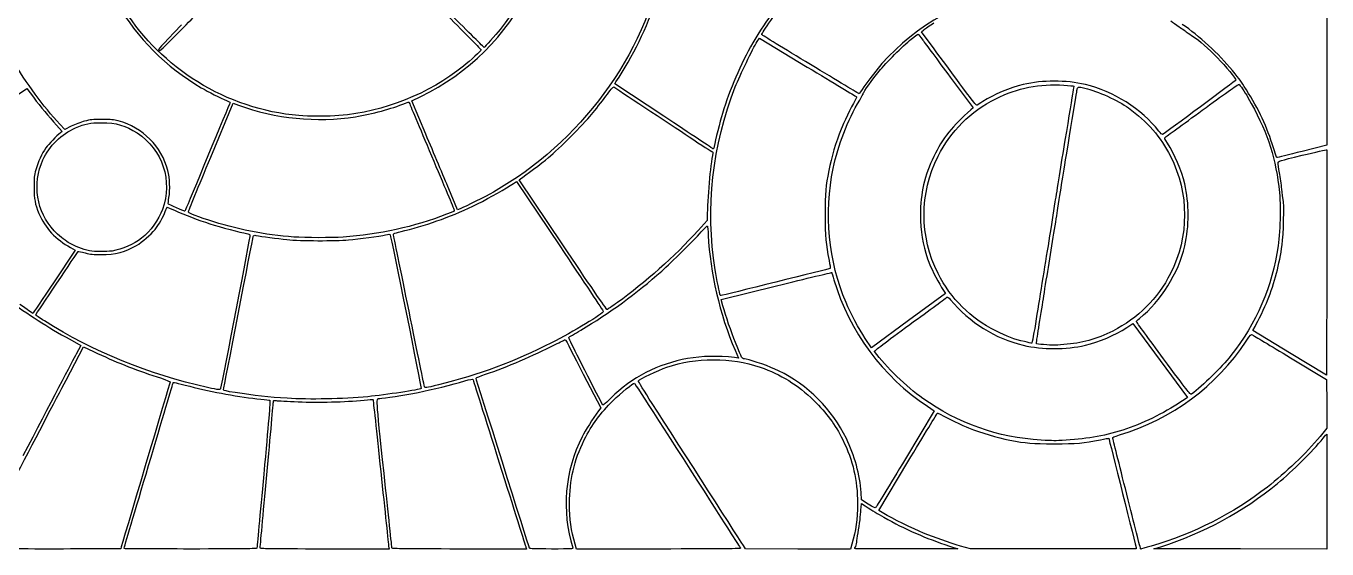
# Model space of a CAD drawing. Extents: x -1349 to 2651, y -893 to 1107.
# Drawn here: x 693 to 2651, y -893 to -104 of the extents above; entities that cross this region are included whole.
import ezdxf

# ---------------------------------------------------------------- set-up
doc = ezdxf.new("R2010")
doc.units = 0
doc.layers.add('Calque_1', color=7, linetype='CONTINUOUS')

msp = doc.modelspace()

# ---------------------------------------------------------------- linework, layer by layer
at = {"layer": 'Calque_1', "color": 7}
for p, q in [((2651.42864, -66.603116), (2651.42864, -175.372316)), ((2041.03392, -113.251756), (2044.73432, -110.052956)), ((2047.93128, -122.661516), (2041.03392, -113.251756)), ((1793.67264, -127.951116), (1796.92864, -122.830716)), ((1796.92864, -122.830716), (1868.92864, -166.251996)), ((1873.92864, -162.515836), (1873.92864, -162.515836)), ((2651.42864, -175.372316), (2651.42864, -284.141516)), ((1579.25376, -191.487196), (1581.04616, -188.779356)), ((1653.09128, -240.507596), (1579.25376, -191.487196)), ((2084.27704, -181.497996), (2118.71704, -227.924556)), ((680.107344, -208.297436), (694.286136, -198.554716)), ((694.286136, -198.554716), (704.17184, -211.813116)), ((1273.61984, -217.147036), (1287.48472, -210.440716)), ((971.09072, -301.936636), (1004.67736, -220.801916)), ((1004.67736, -220.801916), (1012.80304, -223.785516)), ((1294.82784, -267.609196), (1273.61984, -217.147036)), ((2118.71704, -227.924556), (2115.32288, -230.853196)), ((738.64944, -253.748156), (747.430344, -263.424956)), ((751.281936, -260.194636), (743.679736, -252.133036)), ((1103.42864, -239.472556), (1103.42864, -239.472636)), ((1653.09128, -240.507596), (1653.09128, -240.507596)), ((747.430344, -263.424956), (744.679544, -265.547836)), ((761.124136, -255.384156), (751.281936, -260.194636)), ((2398.37272, -262.763836), (2398.37272, -262.763836)), ((2651.42864, -284.141516), (2614.17864, -293.359916)), ((2574.95632, -300.821436), (2574.95632, -300.821436)), ((1342.61712, -381.390636), (1329.32656, -349.731036)), ((1329.32656, -349.731036), (1329.32656, -349.731036)), ((1426.65792, -341.757596), (1431.18184, -338.645116)), ((1431.18184, -338.645116), (1496.42824, -435.858316)), ((1435.14712, -336.170316), (1437.49256, -334.620796)), ((1500.97512, -434.314156), (1435.14712, -336.170316)), ((919.42864, -378.448236), (919.42864, -378.448236)), ((1346.27288, -379.885036), (1342.61712, -381.390636)), ((1718.42904, -397.436156), (1704.56168, -412.753836)), ((1718.45064, -392.253836), (1718.42904, -397.436156)), ((1095.92864, -422.438236), (1095.92864, -422.438236)), ((767.15844, -441.992236), (735.288344, -489.781836)), ((759.89644, -438.154156), (767.15844, -441.992236)), ((788.42864, -443.067356), (788.42864, -443.067356)), ((1500.97552, -434.314156), (1500.97512, -434.314156)), ((2651.18152, -460.835996), (2650.92864, -630.428156)), ((1739.60272, -516.695916), (1822.65416, -496.105516)), ((2077.30192, -507.434636), (2021.45888, -548.389196)), ((2071.25704, -498.253036), (2077.30192, -507.434636)), ((1738.07456, -509.807436), (1738.07456, -509.807436)), ((1742.09656, -525.883756), (1739.60272, -516.695916)), ((2021.45888, -548.389196), (1965.61584, -589.343836)), ((2349.95672, -558.843756), (2358.9848, -552.899596)), ((2358.9848, -552.899596), (2400.10872, -608.485516)), ((2539.61984, -563.352316), (2543.18016, -557.277516)), ((2595.27424, -596.890236), (2539.61984, -563.352316)), ((758.65604, -576.480716), (775.33504, -585.679996)), ((775.33504, -585.679996), (768.40784, -598.875756)), ((1965.61584, -589.343836), (1956.35192, -575.294396)), ((1956.35192, -575.294396), (1956.35192, -575.294396)), ((2195.92864, -580.089596), (2195.92864, -580.089596)), ((2224.57536, -584.492716), (2224.57536, -584.492556)), ((753.295144, -637.911996), (779.516744, -587.752636)), ((779.516744, -587.752636), (794.722736, -595.003916)), ((1765.33024, -604.835196), (1759.62944, -604.157516)), ((1760.27536, -592.953356), (1765.33024, -604.835196)), ((2405.35392, -605.892716), (2405.35392, -605.892716)), ((2650.92864, -630.428156), (2595.27424, -596.890236)), ((2595.27424, -596.890236), (2595.27424, -596.890236)), ((2596.42864, -604.321756), (2650.92864, -637.207356)), ((2400.10872, -608.485516), (2441.23264, -664.071436)), ((1531.84008, -629.071436), (1558.13648, -680.071436)), ((2650.92864, -637.207356), (2651.19096, -673.858796)), ((965.92864, -649.103436), (965.92864, -649.103436)), ((1085.92864, -665.477436), (1085.92864, -665.477436)), ((1292.95856, -648.321436), (1292.95856, -648.321436)), ((2441.23264, -664.071436), (2436.28392, -667.571436)), ((1558.13648, -680.071436), (1554.80184, -684.571436)), ((1560.64472, -674.905916), (1560.64472, -674.905916)), ((2060.27064, -684.263436), (2016.7492, -756.667436)), ((2050.04704, -677.511196), (2060.27064, -684.263436)), ((2651.19096, -673.858796), (2651.45328, -710.510396)), ((2651.45328, -710.510396), (2641.1916, -722.790956)), ((2220.92864, -728.515996), (2220.92864, -728.516556)), ((1976.54288, -834.589436), (2020.60016, -761.330396)), ((1950.70848, -818.228236), (1950.04816, -807.355836)), ((1960.81856, -824.792716), (1950.70848, -818.228236)), ((2350.01536, -809.821436), (2350.01536, -809.821436)), ((2651.42864, -806.071436), (2651.42864, -892.571436)), ((1950.02616, -829.941996), (1950.56208, -823.812636)), ((1950.56208, -823.812636), (1956.24536, -827.540156)), ((1960.81856, -824.792716), (1960.81856, -824.792716)), ((1984.23576, -839.146156), (1976.54288, -834.589436)), ((840.42864, -891.940396), (840.42864, -891.940396)), ((1045.42864, -891.077356), (1045.42864, -891.077356)), ((1239.39032, -892.571436), (1142.40952, -892.571436)), ((1238.8492, -888.321436), (1239.39032, -892.571436)), ((1243.9792, -891.321436), (1243.97928, -891.321436)), ((1446.32464, -892.571436), (1345.3452, -892.571436)), ((1445.42, -889.821436), (1446.32464, -892.571436)), ((1450.90984, -891.321436), (1450.90984, -891.321436)), ((1521.71992, -892.571436), (1519.5932, -885.321436)), ((1519.5932, -885.321436), (1519.59328, -885.321436)), ((1645.69672, -892.571436), (1521.71992, -892.571436)), ((1775.92864, -892.551436), (1774.32744, -889.807756)), ((1774.32744, -889.807756), (1774.32744, -889.815116)), ((1855.03296, -892.561036), (1775.92864, -892.551436)), ((1934.13736, -892.571436), (1855.03296, -892.561036)), ((1936.264, -885.321436), (1934.13736, -892.571436)), ((1940.42864, -892.021996), (1940.42864, -892.021756)), ((2095.92864, -892.392156), (2018.17864, -892.482156)), ((2082.92864, -888.119036), (2095.92864, -892.392156)), ((2114.92864, -892.483516), (2099.92864, -888.115196)), ((2099.92864, -888.115196), (2099.92864, -888.115356)), ((2239.67864, -892.527516), (2114.92864, -892.483516)), ((2390.92864, -892.469036), (2401.42864, -889.109836)), ((2521.17864, -892.520236), (2390.92864, -892.469036)), ((2401.42864, -889.109836), (2401.42864, -889.109756)), ((2651.42864, -892.571436), (2521.17864, -892.520236))]:
    msp.add_line(p, q, dxfattribs=at)
for points in [[(1481.50296, 79.987284), (1475.86944, 10.295204), (1449.51176, -56.456716), (1406.65368, -109.571436)], [(951.42864, -188.733756), (861.43952, -132.500716), (803.07776, -41.951596), (788.90204, 63.42858)], [(1653.83784, -4.309516), (1622.45688, -151.268796), (1528.51904, -279.137196), (1396.46232, -354.649916)], [(930.10344, -106.507916), (949.75528, -86.467836), (972.43304, -63.369596), (980.49856, -55.178636)], [(1287.48472, -210.440716), (1358.73344, -175.979116), (1416.4912, -118.584796), (1451.38568, -47.571436)], [(1844.78104, -47.578156), (1826.08976, -69.403116), (1801.30456, -104.689516), (1787.18872, -129.571436)], [(2141.17864, -58.546796), (2062.69232, -83.648316), (1998.9952, -130.530156), (1954.43672, -195.990956)], [(829.1844, -69.571436), (860.1792, -122.428956), (904.1108, -166.454636), (956.79512, -197.455516)], [(1581.04616, -188.779356), (1606.76576, -149.922236), (1627.52416, -107.258236), (1642.53424, -62.404716)], [(1800.60088, -117.564636), (1799.9128, -115.549916), (1824.15088, -80.683356), (1838.83016, -62.571436)], [(1327.20384, -88.607756), (1355.10248, -116.773356), (1378.05384, -140.138236), (1378.20696, -140.529516)], [(1382.53496, -136.571436), (1382.19744, -136.571436), (1358.97504, -113.621836), (1330.92952, -85.572316)], [(2416.50176, -96.796556), (2418.93656, -98.654556), (2424.52864, -102.589596), (2428.92864, -105.541116)], [(927.17464, -102.868556), (893.73952, -136.967596), (891.21432, -139.785756), (892.73368, -141.304956)], [(892.73368, -141.304956), (894.25288, -142.824156), (896.99272, -140.272956), (930.10344, -106.507916)], [(1406.65368, -109.571436), (1400.05856, -117.744716), (1383.24104, -136.571436), (1382.53496, -136.571436)], [(2025.57168, -124.321436), (2030.86192, -120.058956), (2035.43296, -116.571436), (2035.72944, -116.571436)], [(2035.72944, -116.571436), (2036.02608, -116.571436), (2039.32152, -120.733916), (2043.05288, -125.821436)], [(2044.73432, -110.052956), (2046.76952, -108.293596), (2053.49584, -103.706556), (2059.68168, -99.859356)], [(2428.92864, -105.541116), (2433.32864, -108.492636), (2439.42656, -112.814236), (2442.47968, -115.144716)], [(2509.04304, -171.600636), (2488.29792, -146.166716), (2458.84744, -118.945356), (2433.64384, -101.908236)], [(2442.47968, -115.144716), (2445.53264, -117.475196), (2449.80768, -120.378236), (2451.97968, -121.595756)], [(1787.18872, -129.571436), (1768.53496, -162.452636), (1752.45072, -199.893756), (1741.43784, -236.071436)], [(1760.72536, -196.071436), (1767.658, -178.513916), (1787.15936, -138.193916), (1793.67264, -127.951116)], [(1873.92864, -162.515836), (1833.77864, -138.320556), (1800.78112, -118.092556), (1800.60088, -117.564636)], [(1977.13248, -172.685916), (1987.85776, -159.509996), (2012.77048, -134.635756), (2025.57168, -124.321436)], [(2043.05288, -125.821436), (2046.78416, -130.908956), (2065.33504, -155.963436), (2084.27704, -181.497996)], [(2078.93648, -164.571436), (2065.67712, -146.696396), (2051.72488, -127.837036), (2047.93128, -122.661516)], [(2451.97968, -121.595756), (2457.80064, -124.858796), (2473.64104, -138.959036), (2486.68544, -152.488956)], [(743.679736, -252.133036), (719.407336, -226.394156), (692.44784, -189.632796), (672.864536, -155.571436)], [(1378.20696, -140.529516), (1378.49128, -141.256556), (1361.34296, -156.796636), (1351.42864, -164.796396)], [(2486.68544, -152.488956), (2498.65088, -164.899756), (2514.44528, -183.950316), (2514.40552, -185.923996)], [(1351.42864, -164.796396), (1298.98056, -207.116636), (1232.34752, -233.673196), (1163.92864, -239.524556)], [(1868.92864, -166.251996), (1908.52864, -190.133756), (1941.60368, -210.074156), (1942.42864, -210.563996)], [(1947.0816, -206.539196), (1946.9976, -206.520796), (1914.07864, -186.711036), (1873.92864, -162.515836)], [(1953.42864, -205.857436), (1953.42864, -204.227756), (1967.59752, -184.399436), (1977.13248, -172.685916)], [(2113.25768, -210.867356), (2107.64032, -203.279596), (2092.19576, -182.446396), (2078.93648, -164.571436)], [(2530.1444, -200.571436), (2520.66256, -185.725036), (2521.48832, -186.858796), (2509.04304, -171.600636)], [(1103.42864, -239.472636), (1050.63856, -234.895116), (996.24224, -216.737196), (951.42864, -188.733756)], [(2194.12504, -192.685996), (2174.30688, -197.316556), (2149.45688, -207.791196), (2133.42864, -218.270556)], [(2152.92864, -214.072316), (2185.61952, -197.679116), (2219.20384, -190.989916), (2255.36856, -193.668796)], [(2287.73224, -192.685996), (2258.1168, -185.766396), (2223.74048, -185.766396), (2194.12504, -192.685996)], [(2255.36856, -193.668796), (2263.37656, -194.262156), (2270.02912, -194.845836), (2270.15192, -194.965996)], [(2270.15192, -194.965996), (2270.27472, -195.086236), (2269.71144, -199.209116), (2268.90016, -204.127996)], [(2275.01408, -201.821436), (2275.79744, -195.703356), (2276.10632, -195.609116), (2287.11656, -198.132796)], [(2398.37272, -262.763836), (2372.40008, -229.461756), (2329.88896, -202.535916), (2287.73224, -192.685996)], [(2514.40552, -185.923996), (2514.38712, -186.807516), (2409.38464, -264.647596), (2404.00704, -267.763836)], [(2463.78784, -231.235516), (2494.09192, -209.000796), (2518.2392, -191.945196), (2519.00112, -192.237596)], [(2519.00112, -192.237596), (2520.2936, -192.733596), (2527.67712, -203.632956), (2532.45, -212.090716)], [(704.17184, -211.813116), (715.576336, -227.108396), (726.18824, -240.015596), (738.64944, -253.748156)], [(956.79512, -197.455516), (966.8672, -203.382236), (986.10952, -213.102716), (994.71008, -216.608716)], [(1544.43992, -237.571436), (1550.15928, -230.696396), (1559.75192, -218.441756), (1565.75712, -210.338716)], [(1565.75712, -210.338716), (1572.4616, -201.292236), (1577.11048, -195.873996), (1577.80216, -196.300236)], [(1577.80216, -196.300236), (1580.61584, -198.034156), (1661.29768, -251.470796), (1691.42864, -271.556716)], [(1730.52464, -472.071436), (1715.60416, -378.323196), (1725.89416, -284.284156), (1760.72536, -196.071436)], [(1942.42864, -210.563996), (1943.69864, -211.318156), (1943.41976, -212.345356), (1940.6096, -217.263036)], [(1954.43672, -195.990956), (1950.4756, -201.810236), (1947.16584, -206.556956), (1947.0816, -206.539196)], [(1948.03584, -215.984556), (1951.00192, -210.986636), (1953.42864, -206.429516), (1953.42864, -205.857436)], [(2066.08992, -300.608956), (2085.07552, -262.903516), (2114.98216, -233.101036), (2152.92864, -214.072316)], [(2124.69984, -223.918636), (2123.87848, -224.416396), (2120.08448, -220.088796), (2113.25768, -210.867356)], [(2268.90016, -204.127996), (2268.08888, -209.046956), (2262.71264, -241.646396), (2256.95304, -276.571436)], [(2263.93608, -270.071436), (2269.6592, -235.421436), (2274.64432, -204.708956), (2275.01408, -201.821436)], [(2287.11656, -198.132796), (2305.87168, -202.431756), (2336.80904, -216.478716), (2352.75392, -227.935196)], [(2570.85288, -287.844396), (2561.48208, -257.056396), (2548.65064, -229.547836), (2530.1444, -200.571436)], [(2532.45, -212.090716), (2560.23032, -261.317996), (2572.47832, -296.621116), (2578.93312, -346.071436)], [(1000.04544, -220.018396), (998.58096, -223.476716), (934.97736, -376.748396), (933.73168, -379.821436)], [(994.71008, -216.608716), (997.88976, -217.904956), (1000.29072, -219.439356), (1000.04544, -220.018396)], [(1012.80304, -223.785516), (1068.35304, -244.182636), (1130.30896, -250.265596), (1188.86776, -241.072156)], [(1188.86776, -241.072156), (1214.10824, -237.109436), (1242.76528, -229.369436), (1264.09056, -220.755116)], [(1264.09056, -220.755116), (1267.85416, -219.234956), (1269.38304, -218.995356), (1269.73456, -219.870716)], [(1269.73456, -219.870716), (1269.99968, -220.531116), (1285.16032, -256.621436), (1303.42488, -300.071436)], [(1908.06648, -319.071436), (1915.53992, -283.307516), (1929.59448, -247.058796), (1948.03584, -215.984556)], [(1940.6096, -217.263036), (1935.7984, -225.682956), (1923.1016, -251.910396), (1919.88592, -260.071436)], [(2115.32288, -230.853196), (2088.6276, -253.887036), (2072.34616, -274.326956), (2059.39008, -301.071436)], [(2133.42864, -218.270556), (2129.30368, -220.967436), (2125.37568, -223.509116), (2124.69984, -223.918636)], [(2352.75392, -227.935196), (2380.64016, -247.971436), (2401.206, -271.690156), (2415.76736, -300.608956)], [(2408.12264, -272.045596), (2409.11592, -271.334716), (2434.1652, -252.970236), (2463.78784, -231.235516)], [(780.94744, -247.883356), (775.457736, -249.362956), (766.53724, -252.738316), (761.124136, -255.384156)], [(767.46604, -257.876236), (781.917136, -251.628396), (789.16964, -250.199196), (806.42864, -250.197996)], [(807.42864, -245.196796), (792.650736, -245.196796), (789.886936, -245.473916), (780.94744, -247.883356)], [(806.42864, -250.197996), (828.9016, -250.197996), (842.972, -254.231596), (860.30072, -265.647756)], [(831.604, -247.325996), (825.21136, -245.555836), (821.17112, -245.199916), (807.42864, -245.196796)], [(906.55984, -322.395996), (896.9156, -285.590556), (869.06784, -257.700236), (831.604, -247.325996)], [(1163.92864, -239.524556), (1150.10736, -240.706556), (1117.33472, -240.678396), (1103.42864, -239.472556)], [(1479.42864, -302.579196), (1495.49912, -289.214636), (1531.05672, -253.659036), (1544.43992, -237.571436)], [(1727.56736, -289.549756), (1727.21608, -289.537756), (1693.70184, -267.468796), (1653.09128, -240.507596)], [(1741.43784, -236.071436), (1737.75768, -248.161036), (1730.41744, -277.236396), (1728.87832, -285.821436)], [(718.372936, -306.033996), (727.61764, -285.645196), (746.831536, -266.797356), (767.46604, -257.876236)], [(744.679544, -265.547836), (738.96224, -269.959916), (727.056144, -282.304396), (722.804944, -288.227916)], [(860.30072, -265.647756), (898.45392, -290.782716), (913.98928, -337.753836), (898.39936, -380.838716)], [(1329.32656, -349.731036), (1322.01664, -332.318236), (1306.49224, -295.363436), (1294.82784, -267.609196)], [(1691.42864, -271.556716), (1709.85368, -283.839116), (1725.48088, -293.892156), (1726.15584, -293.896636)], [(1919.88592, -260.071436), (1912.31384, -279.288556), (1905.31504, -302.957596), (1901.52704, -322.159356)], [(2246.34392, -379.071436), (2252.16152, -341.670396), (2254.36464, -328.020316), (2263.93608, -270.071436)], [(2404.00704, -267.763836), (2403.27176, -268.189836), (2401.10472, -266.266796), (2398.37272, -262.763836)], [(2411.47496, -281.204716), (2406.6584, -273.859356), (2406.43632, -273.252556), (2408.12264, -272.045596)], [(722.804944, -288.227916), (716.85384, -296.519916), (711.02744, -309.237916), (707.69924, -321.201036)], [(1728.87832, -285.821436), (1728.50864, -287.883916), (1727.91864, -289.561596), (1727.56736, -289.549756)], [(2256.95304, -276.571436), (2251.19344, -311.496396), (2244.43816, -353.346396), (2241.94112, -369.571436)], [(2437.31408, -342.267836), (2432.6348, -322.241436), (2422.17576, -297.524396), (2411.47496, -281.204716)], [(2574.95632, -300.821436), (2574.57888, -299.858956), (2572.73232, -294.019356), (2570.85288, -287.844396)], [(2614.17864, -293.359916), (2593.69112, -298.429996), (2576.63928, -302.576716), (2576.28568, -302.574796)], [(2614.24488, -299.260396), (2634.21872, -294.370956), (2650.75752, -290.566956), (2650.99776, -290.807116)], [(2650.99776, -290.807116), (2651.23792, -291.047356), (2651.32064, -367.560316), (2651.18152, -460.835996)], [(735.33864, -412.854716), (708.70104, -384.599996), (701.96884, -342.212556), (718.372936, -306.033996)], [(937.21648, -384.377356), (937.37464, -383.659036), (952.61816, -346.560796), (971.09072, -301.936636)], [(1303.42488, -300.071436), (1321.68936, -343.521436), (1337.00608, -380.031436), (1337.46176, -381.204716)], [(1437.49256, -334.620796), (1444.57328, -329.943116), (1468.58912, -311.593596), (1479.42864, -302.579196)], [(1726.93888, -295.988156), (1723.01104, -314.407436), (1718.56712, -364.807116), (1718.45064, -392.253836)], [(1726.15584, -293.896636), (1726.8736, -293.896636), (1727.19864, -294.769596), (1726.93888, -295.988156)], [(2066.08992, -477.533916), (2037.73272, -421.216636), (2037.73272, -356.926236), (2066.08992, -300.608956)], [(2059.39008, -301.071436), (2045.49656, -329.750636), (2039.46528, -356.388636), (2039.46528, -389.071436)], [(2415.76736, -300.608956), (2444.12456, -356.926236), (2444.12456, -421.216636), (2415.76736, -477.533916)], [(2576.28568, -302.574796), (2575.93192, -302.574796), (2575.33376, -301.783916), (2574.95632, -300.821436)], [(2579.97848, -325.538636), (2578.71472, -318.645516), (2577.73664, -311.913356), (2577.80472, -310.578156)], [(2577.80472, -310.578156), (2577.92464, -308.228956), (2579.10376, -307.862716), (2614.24488, -299.260396)], [(707.69924, -321.201036), (705.193344, -330.208556), (704.959544, -332.513916), (705.025144, -347.571436)], [(908.08864, -363.065596), (910.09552, -351.579916), (909.40696, -333.261596), (906.55984, -322.395996)], [(1927.39024, -521.161436), (1900.94528, -458.884636), (1894.00896, -386.343756), (1908.06648, -319.071436)], [(1901.52704, -322.159356), (1896.81656, -346.037196), (1896.0048, -355.730156), (1895.96592, -388.571436)], [(2583.43144, -350.071436), (2582.79592, -343.471436), (2581.242, -332.431596), (2579.97848, -325.538636)], [(705.025144, -347.571436), (705.104104, -365.714316), (706.342744, -372.297836), (712.425936, -386.910316)], [(1372.37344, -372.472156), (1392.18232, -362.625996), (1415.51464, -349.424396), (1426.65792, -341.757596)], [(2437.31408, -435.875036), (2444.2336, -406.259596), (2444.2336, -371.883196), (2437.31408, -342.267836)], [(2578.93312, -346.071436), (2581.97352, -369.363836), (2581.48416, -409.679996), (2577.84224, -435.939436)], [(2585.64136, -365.741196), (2585.06144, -363.722796), (2584.06696, -356.671436), (2583.43144, -350.071436)], [(907.22288, -372.706156), (906.83472, -372.350716), (907.22288, -368.012556), (908.08864, -363.065596)], [(1396.46232, -354.649916), (1383.55152, -362.032636), (1356.06936, -375.850556), (1346.27288, -379.885036)], [(2241.94112, -369.571436), (2239.44424, -385.796396), (2235.82352, -408.746396), (2233.89512, -420.571436)], [(2583.99456, -434.071436), (2585.95768, -420.186556), (2587.14384, -370.970236), (2585.64136, -365.741196)], [(712.425936, -386.910316), (721.436736, -408.555196), (738.26564, -426.721756), (759.89644, -438.154156)], [(898.39936, -380.838716), (892.8228, -396.250156), (880.08552, -413.826956), (866.88504, -424.326636)], [(887.28336, -410.883116), (892.77472, -404.209996), (899.75816, -391.938396), (902.64504, -383.888796)], [(902.64504, -383.888796), (903.8912, -380.414236), (905.19424, -377.571436), (905.54072, -377.571436)], [(905.54072, -377.571436), (905.8872, -377.571436), (910.8412, -379.649996), (916.5496, -382.190556)], [(919.42864, -378.448236), (913.10368, -375.645516), (907.61104, -373.061516), (907.22288, -372.706156)], [(916.5496, -382.190556), (931.99264, -389.063356), (951.96544, -396.688956), (969.704, -402.484956)], [(931.57008, -383.557836), (931.21728, -383.547436), (925.75368, -381.251036), (919.42864, -378.448236)], [(933.73168, -379.821436), (932.89552, -381.883916), (931.92288, -383.565356), (931.57008, -383.557836)], [(967.92864, -397.034236), (944.27544, -389.137996), (936.84232, -386.074716), (937.21648, -384.377356)], [(1326.10952, -388.090956), (1277.56576, -407.031996), (1224.37352, -418.804396), (1170.42864, -422.545916)], [(1263.22424, -412.721196), (1300.04336, -403.674316), (1337.06456, -390.022716), (1372.37344, -372.472156)], [(1337.46176, -381.204716), (1338.22992, -383.182396), (1337.40176, -383.685036), (1326.10952, -388.090956)], [(1895.96592, -388.571436), (1895.92592, -422.187836), (1896.84736, -432.905356), (1901.8964, -457.571436)], [(2039.46528, -389.071436), (2039.46528, -413.654716), (2042.64192, -433.306156), (2050.13432, -455.071436)], [(2231.96528, -468.571436), (2237.71504, -433.307836), (2243.76952, -395.621836), (2246.34392, -379.071436)], [(859.42864, -435.099436), (867.6972, -430.200796), (880.66152, -418.929836), (887.28336, -410.883116)], [(1095.92864, -422.438236), (1053.49896, -419.437196), (1007.96712, -410.400556), (967.92864, -397.034236)], [(969.704, -402.484956), (985.81712, -407.749756), (1016.2352, -415.819996), (1024.81664, -417.106956)], [(1709.27168, -414.811436), (1714.33824, -409.168396), (1718.65928, -405.118396), (1718.87376, -405.811436)], [(1718.87376, -405.811436), (1719.08824, -406.504396), (1719.54056, -412.696396), (1719.87888, -419.571436)], [(756.42864, -430.510716), (751.167336, -427.481756), (741.49244, -419.382156), (735.33864, -412.854716)], [(788.42864, -443.067356), (777.987136, -440.953036), (767.24424, -436.737596), (756.42864, -430.510716)], [(866.88504, -424.326636), (855.66912, -433.247916), (837.29176, -441.186636), (822.42864, -443.531036)], [(1030.07016, -419.079516), (1030.42704, -420.009756), (989.0672, -636.576956), (985.90776, -650.321436)], [(990.42864, -652.688316), (990.42864, -651.292796), (1033.84248, -426.916956), (1035.11512, -421.734556)], [(1024.81664, -417.106956), (1027.44072, -417.500396), (1029.8048, -418.388156), (1030.07016, -419.079516)], [(1035.11512, -421.734556), (1035.61384, -419.704156), (1036.11752, -419.478156), (1038.9572, -420.010796)], [(1038.9572, -420.010796), (1047.29464, -421.574956), (1071.2132, -424.753996), (1085.8124, -426.238556)], [(1085.8124, -426.238556), (1105.89112, -428.280236), (1158.80264, -428.547836), (1178.42864, -426.706956)], [(1170.42864, -422.545916), (1153.52296, -423.718556), (1113.20552, -423.660236), (1095.92864, -422.438236)], [(1178.42864, -426.706956), (1194.2116, -425.226556), (1225.1692, -421.013756), (1234.25104, -419.110316)], [(1234.25104, -419.110316), (1238.93184, -418.129356), (1240.68416, -418.082156), (1240.9996, -418.928316)], [(1240.9996, -418.928316), (1242.62384, -423.284716), (1288.35, -650.038636), (1287.72224, -650.623356)], [(1245.97304, -419.071436), (1245.5596, -417.246636), (1247.07088, -416.690316), (1263.22424, -412.721196)], [(1269.48864, -534.071436), (1256.80424, -471.921436), (1246.22224, -420.171436), (1245.97304, -419.071436)], [(1704.56168, -412.753836), (1669.29696, -451.706316), (1624.49264, -491.729356), (1583.42904, -520.959596)], [(1649.92864, -473.701116), (1665.20824, -460.128156), (1696.17432, -429.398556), (1709.27168, -414.811436)], [(1719.87888, -419.571436), (1722.66008, -476.100236), (1737.30664, -538.963516), (1760.27536, -592.953356)], [(2233.89512, -420.571436), (2227.60904, -459.117596), (2219.69728, -508.334396), (2213.76072, -545.821436)], [(707.630144, -539.694156), (708.03144, -538.795516), (770.51364, -445.263116), (771.311936, -444.365916)], [(771.311936, -444.365916), (771.65724, -443.977836), (776.43724, -444.841356), (781.934136, -446.284716)], [(781.934136, -446.284716), (790.47184, -448.526396), (793.969336, -448.905116), (805.92864, -448.882716)], [(822.42864, -443.531036), (813.6544, -444.915036), (796.39084, -444.679596), (788.42864, -443.067356)], [(805.92864, -448.882716), (826.94608, -448.842716), (843.37424, -444.610716), (859.42864, -435.099436)], [(1496.42824, -435.858316), (1532.31376, -489.325516), (1561.85288, -533.746396), (1562.07056, -534.571436)], [(1567.86624, -531.869596), (1567.26376, -532.203196), (1538.29344, -489.951996), (1500.97552, -434.314156)], [(2369.13536, -545.013196), (2401.76792, -518.665836), (2427.65056, -477.233756), (2437.31408, -435.875036)], [(2577.84224, -435.939436), (2569.50144, -496.080236), (2544.77856, -553.570636), (2506.83664, -601.055116)], [(2561.96264, -518.071436), (2572.48816, -491.442956), (2579.85344, -463.361756), (2583.99456, -434.071436)], [(1903.58952, -469.703116), (1902.9844, -470.281436), (1740.82016, -510.620556), (1739.2376, -510.586316)], [(1901.8964, -457.571436), (1903.1912, -463.896396), (1903.95312, -469.355756), (1903.58952, -469.703116)], [(2050.13432, -455.071436), (2054.69472, -468.319356), (2063.78672, -486.906236), (2071.25704, -498.253036)], [(2224.46376, -515.571436), (2226.12344, -504.846396), (2229.49904, -483.696396), (2231.96528, -468.571436)], [(1528.35616, -562.596796), (1570.65936, -537.598396), (1612.15248, -507.257996), (1649.92864, -473.701116)], [(1738.07456, -509.807436), (1737.2556, -508.482396), (1732.67888, -485.606796), (1730.52464, -472.071436)], [(1822.65416, -496.105516), (1868.33248, -484.780716), (1905.77456, -475.640236), (1905.85872, -475.793196)], [(1905.85872, -475.793196), (1905.94272, -475.946236), (1907.48224, -481.021436), (1909.27936, -487.071436)], [(1909.27936, -487.071436), (1932.49864, -565.242236), (1982.51824, -632.911996), (2050.04704, -677.511196)], [(2152.92864, -564.026556), (2115.11368, -545.174796), (2085.09288, -515.273756), (2066.08992, -477.533916)], [(2415.76736, -477.533916), (2396.78176, -515.239356), (2366.87512, -545.041836), (2328.92864, -564.070556)], [(735.288344, -489.781836), (717.75984, -516.066156), (703.25444, -537.571436), (703.05424, -537.571436)], [(665.75404, -516.752236), (695.645536, -538.979516), (725.71944, -558.314636), (758.65604, -576.480716)], [(703.05424, -537.571436), (702.85404, -537.571436), (694.19384, -531.517596), (683.80944, -524.118396)], [(1583.42904, -520.959596), (1575.45408, -526.636396), (1568.45088, -531.545916), (1567.86624, -531.869596)], [(1739.2376, -510.586316), (1738.8576, -510.575916), (1738.33424, -510.227596), (1738.07456, -509.807436)], [(1760.96632, -581.571436), (1754.43072, -565.415996), (1746.36928, -541.625116), (1742.09656, -525.883756)], [(1956.35192, -575.294396), (1946.60672, -560.515116), (1934.46184, -537.814796), (1927.39024, -521.161436)], [(2023.62928, -554.000636), (2053.49384, -532.139996), (2078.54472, -513.775916), (2079.29768, -513.191516)], [(2079.29768, -513.191516), (2080.356, -512.369996), (2081.60088, -513.256316), (2084.78392, -517.100236)], [(2084.78392, -517.100236), (2112.71632, -550.825436), (2152.58736, -575.751516), (2194.12504, -585.456796)], [(2217.55712, -559.071436), (2219.69616, -545.871436), (2222.80416, -526.296396), (2224.46376, -515.571436)], [(2543.18016, -557.277516), (2547.54232, -549.834636), (2558.20544, -527.576716), (2561.96264, -518.071436)], [(720.630144, -548.783356), (713.315944, -544.151916), (707.465944, -540.061836), (707.630144, -539.694156)], [(1292.95856, -648.321436), (1292.73456, -647.633916), (1282.17312, -596.221436), (1269.48864, -534.071436)], [(1562.07056, -534.571436), (1562.78008, -537.259196), (1515.83296, -565.743356), (1483.92864, -581.982396)], [(2213.76072, -545.821436), (2210.51648, -566.307916), (2207.49568, -582.540556), (2206.93472, -582.501596)], [(2364.63536, -550.071756), (2364.474, -549.418156), (2366.49904, -547.141756), (2369.13536, -545.013196)], [(965.92864, -649.103436), (878.14656, -629.669356), (794.063544, -595.281756), (720.630144, -548.783356)], [(1510.05504, -573.657036), (1510.53552, -573.237996), (1518.77104, -568.260956), (1528.35616, -562.596796)], [(1970.20184, -594.909436), (1969.60008, -594.107516), (1986.16144, -581.426716), (2023.62928, -554.000636)], [(2195.92864, -580.089596), (2180.98888, -576.590556), (2169.58832, -572.331756), (2152.92864, -564.026556)], [(2213.94504, -583.384796), (2213.79264, -583.212396), (2215.41808, -572.271436), (2217.55712, -559.071436)], [(2328.92864, -564.070556), (2304.44312, -576.349116), (2282.37264, -582.481356), (2255.20784, -584.553516)], [(2287.73224, -585.456796), (2308.34336, -580.641036), (2332.62088, -570.257756), (2349.95672, -558.843756)], [(2405.35392, -605.892716), (2383.12, -575.844796), (2364.79664, -550.725356), (2364.63536, -550.071756)], [(1483.92864, -581.982396), (1428.91088, -609.985996), (1373.58096, -630.552556), (1314.11336, -645.103836)], [(1384.68504, -629.234796), (1416.65312, -618.379596), (1457.63024, -600.870316), (1488.39696, -584.919436)], [(1488.39696, -584.919436), (1497.45456, -580.223516), (1505.01792, -576.761756), (1505.20456, -577.226396)], [(1505.20456, -577.226396), (1505.39112, -577.691196), (1517.37712, -601.021436), (1531.84008, -629.071436)], [(1560.64472, -674.905916), (1527.53144, -610.606156), (1509.36856, -574.255516), (1510.05504, -573.657036)], [(1776.92648, -606.579036), (1770.00584, -605.229596), (1771.45704, -607.503436), (1760.96632, -581.571436)], [(2194.12504, -585.456796), (2223.74048, -592.376396), (2258.1168, -592.376396), (2287.73224, -585.456796)], [(2206.93472, -582.501596), (2206.38144, -582.462396), (2201.42864, -581.377756), (2195.92864, -580.089596)], [(2224.57536, -584.492556), (2218.88112, -584.055596), (2214.09744, -583.557196), (2213.94504, -583.384796)], [(2255.20784, -584.553516), (2240.71432, -585.659196), (2239.75904, -585.657356), (2224.57536, -584.492716)], [(2339.17512, -720.713756), (2418.35352, -696.708156), (2485.18816, -647.137756), (2529.73072, -579.381036)], [(2529.73072, -579.381036), (2536.72224, -568.745916), (2536.77184, -568.697756), (2539.34352, -570.063436)], [(2539.34352, -570.063436), (2540.76536, -570.818396), (2566.45368, -586.234716), (2596.42864, -604.321756)], [(768.40784, -598.875756), (764.597936, -606.133356), (728.50644, -675.171516), (688.20464, -752.293756)], [(794.722736, -595.003916), (826.55824, -610.185516), (855.79368, -621.877916), (890.22744, -633.199996)], [(1688.92864, -605.548636), (1644.72328, -613.443596), (1604.53816, -634.156956), (1573.25904, -665.169996)], [(1759.62944, -604.157516), (1734.43632, -601.162956), (1710.89144, -601.626156), (1688.92864, -605.548636)], [(1825.85136, -623.966556), (1812.64024, -617.499596), (1787.97072, -608.732316), (1776.92648, -606.579036)], [(2043.03656, -665.740236), (2018.47152, -648.095196), (1987.54736, -618.021836), (1970.20184, -594.909436)], [(2447.35392, -659.333356), (2446.00072, -660.357756), (2440.09072, -652.837916), (2405.35392, -605.892716)], [(2506.83664, -601.055116), (2492.25872, -619.299516), (2465.13736, -645.871756), (2447.35392, -659.333356)], [(1614.80648, -639.029196), (1615.61048, -636.934156), (1645.0496, -622.921516), (1657.58032, -618.669516)], [(1657.58032, -618.669516), (1681.198, -610.655516), (1702.09352, -607.269356), (1727.92864, -607.269356)], [(1727.92864, -607.269356), (1753.84048, -607.269356), (1774.8552, -610.685596), (1798.27696, -618.705596)], [(1798.27696, -618.705596), (1828.95432, -629.210156), (1854.83248, -645.228956), (1878.77896, -668.537036)], [(1928.03352, -726.148716), (1906.46288, -682.081916), (1869.91816, -645.537196), (1825.85136, -623.966556)], [(673.75104, -789.985836), (703.078344, -733.932956), (738.873144, -665.499756), (753.295144, -637.911996)], [(910.03888, -641.144796), (909.31752, -643.024396), (835.42864, -891.558316), (835.42864, -892.104796)], [(877.42864, -766.923356), (897.77864, -698.510956), (914.42864, -642.268796), (914.42864, -641.940796)], [(890.22744, -633.199996), (904.35864, -637.846556), (910.37824, -640.260396), (910.03888, -641.144796)], [(914.42864, -641.940796), (914.42864, -641.056796), (917.94072, -641.817996), (939.62104, -647.400796)], [(1283.23624, -656.468636), (1304.52512, -652.278636), (1333.96832, -645.062956), (1353.42864, -639.266316)], [(1314.11336, -645.103836), (1293.96944, -650.032956), (1293.53768, -650.098556), (1292.95856, -648.321436)], [(1353.42864, -639.266316), (1361.38376, -636.896796), (1365.12552, -636.184636), (1365.56752, -636.956156)], [(1365.56752, -636.956156), (1365.9188, -637.569516), (1383.82592, -694.096396), (1405.36096, -762.571436)], [(1450.90984, -891.321436), (1449.25688, -886.790636), (1370.42992, -635.688236), (1370.43504, -634.969916)], [(1370.43504, -634.969916), (1370.43504, -634.475756), (1376.85112, -631.894956), (1384.68504, -629.234796)], [(1577.07832, -668.537036), (1587.6096, -658.286396), (1607.97104, -641.751916), (1608.88304, -642.709836)], [(1608.88304, -642.709836), (1609.62712, -643.491516), (1666.57544, -732.146796), (1724.41824, -822.571436)], [(1635.50112, -673.187516), (1623.85016, -655.101436), (1614.53744, -639.730236), (1614.80648, -639.029196)], [(939.62104, -647.400796), (973.05024, -656.009116), (1015.50096, -663.667196), (1046.42864, -666.668796)], [(985.90776, -650.321436), (985.23896, -653.230796), (984.3176, -653.174636), (965.92864, -649.103436)], [(1007.67864, -656.874236), (994.18168, -654.775596), (990.42864, -653.864956), (990.42864, -652.688316)], [(1085.92864, -665.477436), (1058.8768, -663.804956), (1036.26304, -661.318636), (1007.67864, -656.874236)], [(1207.42864, -663.008156), (1170.02544, -666.537756), (1119.6408, -667.561756), (1085.92864, -665.477436)], [(1287.72224, -650.623356), (1285.61624, -652.584716), (1234.76064, -660.428796), (1207.42864, -663.008156)], [(1231.91744, -778.687996), (1219.31744, -658.482316), (1219.70912, -665.619756), (1225.71032, -665.586716)], [(1225.71032, -665.586716), (1230.84304, -665.558716), (1262.73648, -660.503196), (1283.23624, -656.468636)], [(1573.25904, -665.169996), (1563.0764, -675.265996), (1561.46904, -676.506636), (1560.64472, -674.905916)], [(2220.92864, -728.516556), (2156.75424, -724.793836), (2094.82464, -702.939516), (2043.03656, -665.740236)], [(1046.42864, -666.668796), (1053.30368, -667.336156), (1059.40576, -668.149596), (1059.98888, -668.476716)], [(1059.98888, -668.476716), (1060.71264, -668.882716), (1057.7972, -704.131996), (1050.80048, -779.571436)], [(1055.42864, -781.021596), (1060.92864, -721.312716), (1065.42864, -671.525836), (1065.42864, -670.383996)], [(1065.42864, -670.383996), (1065.42864, -668.515756), (1065.85384, -668.367116), (1069.67864, -668.898636)], [(1069.67864, -668.898636), (1072.01616, -669.223436), (1086.86616, -670.041036), (1102.67864, -670.715436)], [(1102.67864, -670.715436), (1132.92976, -672.005836), (1172.95504, -670.979756), (1201.92864, -668.171196)], [(1201.92864, -668.171196), (1209.07864, -667.478156), (1215.06672, -667.010236), (1215.23552, -667.131516)], [(1215.23552, -667.131516), (1215.40448, -667.252716), (1220.6648, -716.113836), (1226.92536, -775.711756)], [(1554.80184, -684.571436), (1546.01032, -696.435436), (1535.03744, -713.677356), (1530.11848, -723.356956)], [(1533.39544, -728.071436), (1544.86864, -704.764556), (1557.38712, -687.703436), (1577.07832, -668.537036)], [(1774.32744, -889.815116), (1772.0688, -885.945116), (1678.14936, -739.391036), (1635.50112, -673.187516)], [(1878.77896, -668.537036), (1898.47016, -687.703436), (1910.98864, -704.764556), (1922.46184, -728.071436)], [(2436.28392, -667.571436), (2411.61008, -685.022316), (2378.12792, -701.982796), (2349.60744, -711.477836)], [(2020.60016, -761.330396), (2044.83176, -721.037916), (2064.83144, -687.883516), (2065.04408, -687.653836)], [(2065.04408, -687.653836), (2065.25664, -687.424156), (2067.56768, -688.467116), (2070.17968, -689.971516)], [(2070.17968, -689.971516), (2077.54672, -694.214956), (2104.13808, -707.044316), (2111.92864, -710.114156)], [(1530.11848, -723.356956), (1503.90016, -774.949356), (1498.83728, -835.102796), (1516.02368, -890.821436)], [(2111.92864, -710.114156), (2131.14576, -717.686236), (2154.81488, -724.685036), (2174.01656, -728.473036)], [(2349.60744, -711.477836), (2319.52488, -721.492796), (2292.08792, -726.663596), (2258.92864, -728.567196)], [(2328.88688, -725.522716), (2328.52424, -724.315516), (2330.79344, -723.254956), (2339.17512, -720.713756)], [(2641.1916, -722.790956), (2620.23, -747.876796), (2588.59776, -778.305036), (2561.73384, -799.224236)], [(2645.94896, -725.321436), (2648.54752, -722.158956), (2650.84344, -719.571436), (2651.05112, -719.571436)], [(2651.05112, -719.571436), (2651.25872, -719.571436), (2651.42864, -758.496396), (2651.42864, -806.071436)], [(1511.21632, -824.071436), (1511.19632, -788.415036), (1517.834, -759.683356), (1533.39544, -728.071436)], [(1922.46184, -728.071436), (1938.0232, -759.683356), (1944.66128, -788.415036), (1944.64096, -824.071436)], [(1950.04816, -807.355836), (1948.50456, -781.941436), (1940.01528, -750.626156), (1928.03352, -726.148716)], [(2174.01656, -728.473036), (2198.14912, -733.233836), (2207.50072, -734.007196), (2240.92864, -734.007196)], [(2258.92864, -728.567196), (2240.46592, -729.627116), (2240.0652, -729.626636), (2220.92864, -728.515996)], [(2240.92864, -734.007196), (2275.16568, -734.007196), (2284.23496, -733.213996), (2310.27992, -727.941196)], [(2310.27992, -727.941196), (2317.0732, -726.565996), (2322.74264, -725.582716), (2322.87864, -725.756156)], [(2322.87864, -725.756156), (2323.16136, -726.116316), (2364.42864, -891.295996), (2364.42864, -892.066956)], [(2350.01536, -809.821436), (2338.65056, -764.308956), (2329.14272, -726.374556), (2328.88688, -725.522716)], [(2576.92864, -793.762396), (2600.18432, -774.633436), (2628.50704, -746.548556), (2645.94896, -725.321436)], [(1405.36096, -762.571436), (1426.89592, -831.046396), (1444.92256, -888.308956), (1445.42, -889.821436)], [(2016.7492, -756.667436), (1992.8124, -796.489596), (1972.71056, -829.585756), (1972.07824, -830.214396)], [(840.42864, -891.940396), (840.42864, -891.593436), (857.07864, -835.335756), (877.42864, -766.923356)], [(1050.80048, -779.571436), (1045.16368, -840.346396), (1040.524, -890.633916), (1040.49016, -891.321436)], [(1045.42864, -891.077356), (1045.42864, -890.255516), (1049.92864, -840.730556), (1055.42864, -781.021596)], [(1226.92536, -775.711756), (1233.18592, -835.309516), (1238.55168, -885.983916), (1238.8492, -888.321436)], [(1243.97928, -891.321436), (1243.76656, -890.633916), (1238.33872, -839.948956), (1231.91744, -778.687996)], [(2561.73384, -799.224236), (2510.08344, -839.445036), (2450.30024, -869.806316), (2386.61664, -888.158716)], [(2401.42864, -889.109756), (2466.46864, -868.301756), (2524.90712, -836.552636), (2576.92864, -793.762396)], [(1724.41824, -822.571436), (1754.50184, -869.600716), (1767.68576, -890.080396), (1768.676, -891.321436)], [(2370.99152, -892.571436), (2370.81936, -892.571436), (2361.38, -855.333916), (2350.01536, -809.821436)], [(1519.59328, -885.321436), (1513.44968, -864.378396), (1511.23016, -848.149836), (1511.21632, -824.071436)], [(1944.64096, -824.071436), (1944.62736, -848.149836), (1942.40768, -864.378396), (1936.264, -885.321436)], [(1948.87632, -844.571436), (1949.21408, -839.896396), (1949.73144, -833.313196), (1950.02616, -829.941996)], [(1956.24536, -827.540156), (1969.22944, -836.055836), (1973.47832, -838.663596), (1984.42864, -844.837596)], [(1972.07824, -830.214396), (1971.21472, -831.072956), (1968.41272, -829.723836), (1960.81856, -824.792716)], [(2043.92864, -868.525356), (2029.32688, -862.509996), (1995.92992, -846.072956), (1984.23576, -839.146156)], [(1946.27936, -863.571436), (1947.36992, -857.796396), (1948.53864, -849.246396), (1948.87632, -844.571436)], [(1984.42864, -844.837596), (2015.96792, -862.620236), (2047.48104, -876.467196), (2082.92864, -888.119036)], [(1941.94128, -888.547036), (1942.7732, -886.938236), (1943.64344, -883.023036), (1943.87512, -879.846716)], [(1943.87512, -879.846716), (1944.10688, -876.670316), (1945.18872, -869.346396), (1946.27936, -863.571436)], [(2099.92864, -888.115356), (2081.59496, -882.776156), (2061.21744, -875.647596), (2043.92864, -868.525356)], [(727.92864, -892.571436), (668.80364, -892.571436), (620.42864, -892.420396), (620.42864, -892.235836)], [(835.42864, -892.104796), (835.42864, -892.361436), (787.05364, -892.571436), (727.92864, -892.571436)], [(940.42864, -892.571436), (885.42864, -892.571436), (840.42864, -892.287516), (840.42864, -891.940396)], [(1040.49016, -891.321436), (1040.44136, -892.312716), (1019.72912, -892.571436), (940.42864, -892.571436)], [(1142.40952, -892.571436), (1057.04088, -892.571436), (1045.42864, -892.392556), (1045.42864, -891.077356)], [(1345.3452, -892.571436), (1265.43464, -892.571436), (1244.2852, -892.310636), (1243.9792, -891.321436)], [(1483.96464, -892.571436), (1458.79552, -892.571436), (1451.26192, -892.286556), (1450.90984, -891.321436)], [(1516.02368, -890.821436), (1516.53008, -892.463356), (1514.55008, -892.571436), (1483.96464, -892.571436)], [(1768.676, -891.321436), (1769.47296, -892.319996), (1744.74352, -892.571436), (1645.69672, -892.571436)], [(1940.42864, -892.021756), (1940.42864, -891.719436), (1941.10936, -890.155836), (1941.94128, -888.547036)], [(2018.17864, -892.482156), (1975.41616, -892.530956), (1940.42864, -892.324396), (1940.42864, -892.021996)], [(2364.42864, -892.066956), (2364.42864, -892.344396), (2308.29112, -892.551756), (2239.67864, -892.527516)], [(2386.61664, -888.158716), (2378.19496, -890.585756), (2371.16368, -892.571436), (2370.99152, -892.571436)]]:
    msp.add_open_spline(points, degree=3, dxfattribs=at)

doc.saveas('drawing.dxf')
